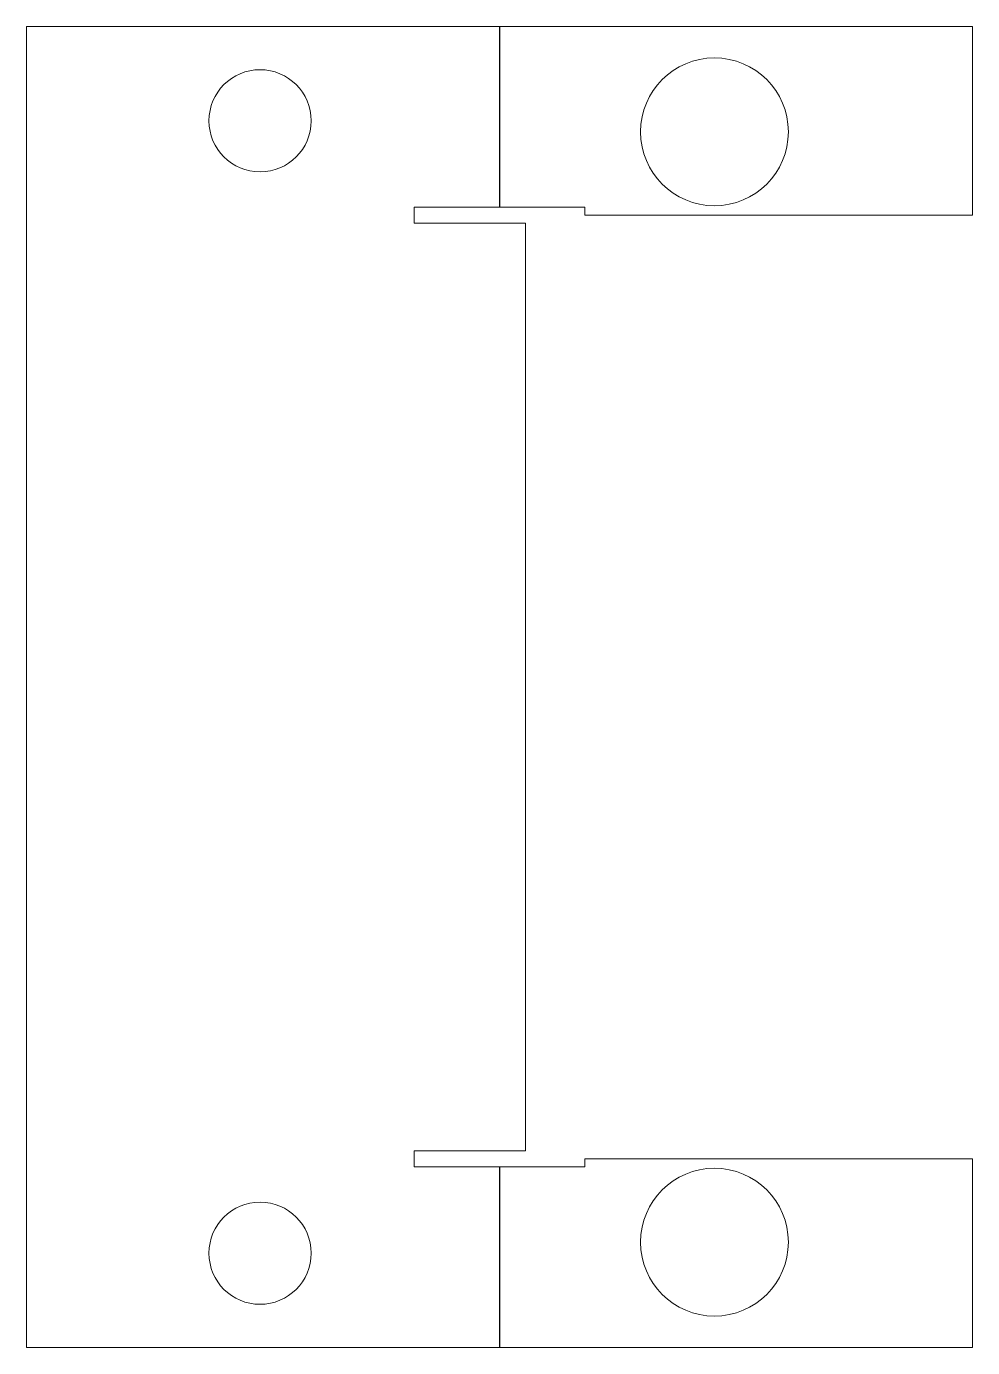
# Model space of a CAD drawing. Header units: millimetres. Extents: x -15.9 to 14.2, y 0 to 42.
import ezdxf

# ---------------------------------------------------------------- set-up
doc = ezdxf.new("R2010")
doc.units = ezdxf.units.MM
doc.linetypes.add('CENTERX2', pattern=[20.32, 12.7, -2.54, 2.54, -2.54])

msp = doc.modelspace()

# ---------------------------------------------------------------- linework, layer by layer
at = {"color": 7, "linetype": 'Continuous', "lineweight": 15}
for p, q in [((-15.875, 42), (-15.875, 0)), ((14.212, 42), (-15.875, 42)), ((14.212, 42), (14.212, 36)), ((-3.54, 36.254), (-3.54, 35.746)), ((1.877, 36.254), (-3.54, 36.254)), ((1.877, 36.254), (1.877, 36)), ((-3.54, 35.746), (0, 35.746)), ((0, 6.254), (0, 35.746)), ((14.212, 36), (1.877, 36)), ((0, 6.254), (-3.54, 6.254)), ((-3.54, 6.254), (-3.54, 5.746)), ((1.877, 6), (1.877, 5.746)), ((1.877, 6), (14.212, 6)), ((14.212, 6), (14.212, 0)), ((-3.54, 5.746), (1.877, 5.746)), ((14.212, 0), (-15.875, 0))]:
    msp.add_line(p, q, dxfattribs=at)
at = {"color": 7, "linetype": 'CENTERX2'}
for p, q in [((-0.832, 42), (-0.832, 36.254)), ((-0.832, 5.746), (-0.832, 0))]:
    msp.add_line(p, q, dxfattribs=at)
at = {"color": 7, "linetype": 'Continuous', "lineweight": 15}
for centre, radius in [((6.003, 38.65), 2.35), ((-8.445, 39), 1.625), ((6.003, 3.35), 2.35), ((-8.445, 3), 1.625)]:
    msp.add_circle(centre, radius, dxfattribs=at)

doc.saveas('drawing.dxf')
